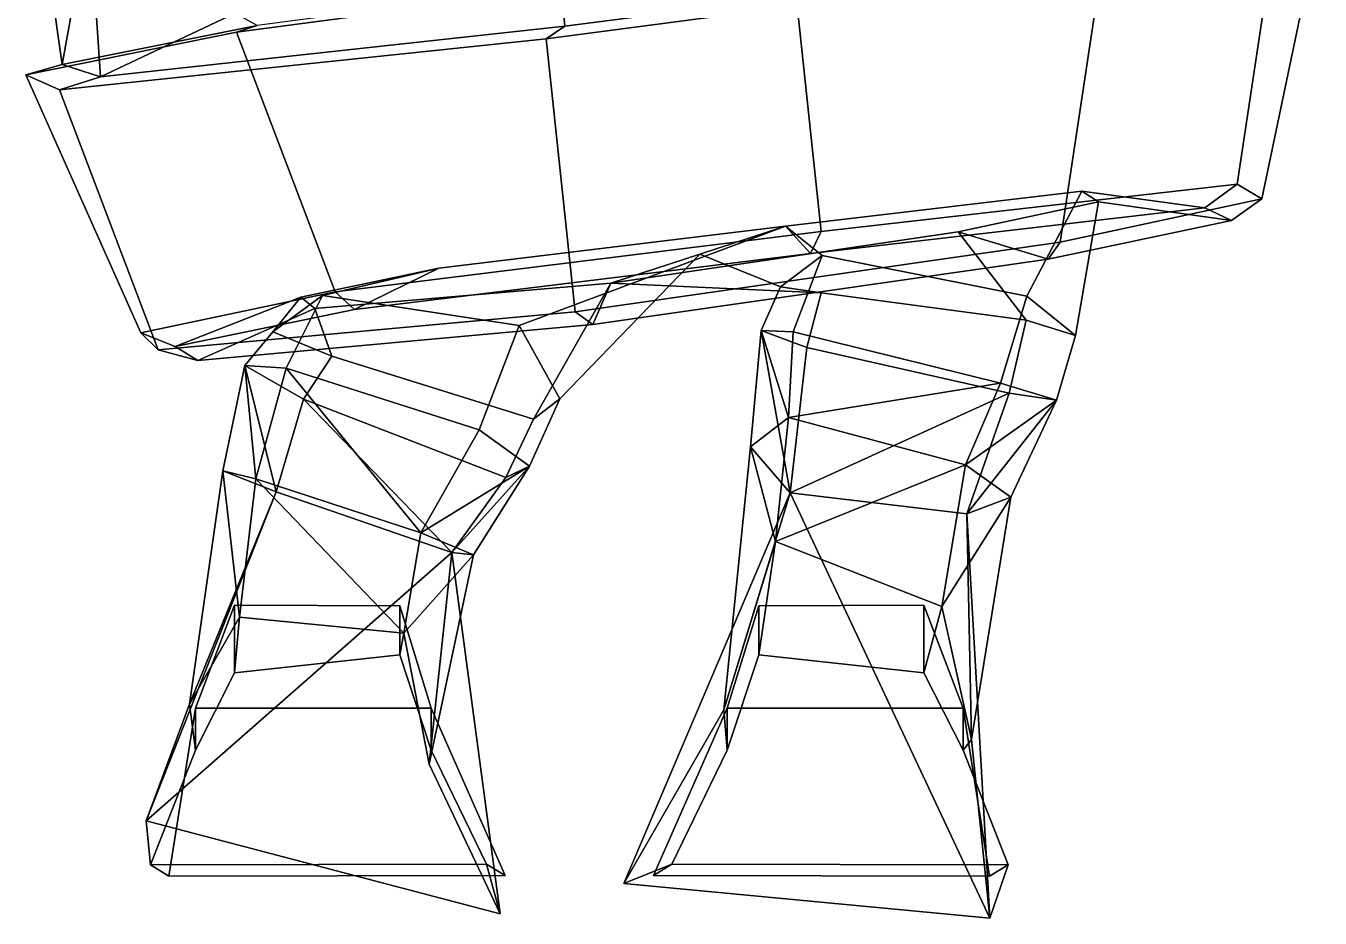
# Model space of a CAD drawing. Extents: x -201 to 163, y -161 to 372.
# Drawn here: x -112.5 to 146.1, y -161.4 to 16.9 of the extents above; entities that cross this region are included whole.
import ezdxf

# ---------------------------------------------------------------- set-up
doc = ezdxf.new("R2010")
doc.units = 0

msp = doc.modelspace()

# ---------------------------------------------------------------- linework, layer by layer
for points in [[(-97.59169, 6.776947, -58.053398), (-99.771378, 39.432922, -45.688236), (-7.660552, 49.333496, -100.600281)], [(-97.59169, 6.776947, -58.053398), (-7.660552, 49.333496, -100.600281), (-4.812982, 16.863922, -108.827957)], [(98.849106, 30.241577, -100.289757), (-4.812982, 16.863922, -108.827957), (-7.660552, 49.333496, -100.600281)], [(-66.29142, 17.00293, 93.204903), (-109.790329, 41.111008, 26.479601), (-105.20253, 9.199097, 24.71203)], [(-105.20253, 9.199097, 24.71203), (-109.790329, 41.111008, 26.479601), (-99.771378, 39.432922, -45.688236)], [(-105.20253, 9.199097, 24.71203), (-99.771378, 39.432922, -45.688236), (-97.59169, 6.776947, -58.053398)], [(46.436188, -24.146065, 110.18103), (129.552704, -14.722183, 57.533768), (137.901932, 40.565796, 57.859486), (40.64967, 30.422546, 113.583908)], [(137.901932, 40.565796, 57.859486), (129.552704, -14.722183, 57.533768), (134.503586, -17.64003, -28.993731), (146.135208, 38.040039, -29.373756)], [(134.503586, -17.64003, -28.993731), (94.183403, -26.277542, -113.3881), (102.532623, 29.010452, -113.062386), (146.135208, 38.040039, -29.373756)], [(40.64967, 30.422546, 113.583908), (38.026848, 30.78299, 101.585434), (-66.29142, 17.00293, 93.204903), (-70.387421, 15.685867, 102.643379)], [(46.436188, -24.146065, 110.18103), (40.64967, 30.422546, 113.583908), (-70.387421, 15.685867, 102.643379), (-50.668121, -36.249367, 96.282707)], [(102.532623, 29.010452, -113.062386), (-8.494829, 14.36821, -124.001236), (-4.812982, 16.863922, -108.827957), (98.849106, 30.241577, -100.289757)], [(94.183403, -26.277542, -113.3881), (-2.727154, -40.208015, -127.400375), (-8.494829, 14.36821, -124.001236), (102.532623, 29.010452, -113.062386)], [(-112.484207, 7.148224, 26.23151), (-70.387421, 15.685867, 102.643379), (-66.29142, 17.00293, 93.204903), (-105.20253, 9.199097, 24.71203)], [(-70.387421, 15.685867, 102.643379), (-112.484207, 7.148224, 26.23151), (-89.482506, -44.394928, 19.165091), (-50.668121, -36.249367, 96.282707)], [(-105.756729, 4.130508, -68.278488), (-97.59169, 6.776947, -58.053398), (-4.812982, 16.863922, -108.827957), (-8.494829, 14.36821, -124.001236)], [(-86.03743, -47.804726, -74.639168), (-105.756729, 4.130508, -68.278488), (-8.494829, 14.36821, -124.001236), (-2.727154, -40.208015, -127.400375)], [(-105.756729, 4.130508, -68.278488), (-112.484207, 7.148224, 26.23151), (-105.20253, 9.199097, 24.71203), (-97.59169, 6.776947, -58.053398)], [(-89.482506, -44.394928, 19.165091), (-112.484207, 7.148224, 26.23151), (-105.756729, 4.130508, -68.278488), (-86.03743, -47.804726, -74.639168)], [(46.436188, -24.146065, 110.18103), (44.316586, -28.531151, 97.886635), (123.071724, -19.432281, 50.183331), (129.552704, -14.722183, 57.533768)], [(129.552704, -14.722183, 57.533768), (123.071724, -19.432281, 50.183331), (128.439316, -21.947067, -27.829821), (134.503586, -17.64003, -28.993731)], [(39.305401, -23.067169, 77.615219), (46.616531, -28.98278, 45.068573), (87.498466, -37.053253, 22.583385), (98.515244, -16.124817, 39.926533)], [(44.316586, -28.531151, 97.886635), (39.305401, -23.067169, 77.615219), (98.515244, -16.124817, 39.926533), (123.071724, -19.432281, 50.183331)], [(98.515244, -16.124817, 39.926533), (87.498466, -37.053253, 22.583385), (97.255524, -44.94194, -17.399954), (101.838333, -18.234802, -21.841246)], [(134.503586, -17.64003, -28.993731), (128.439316, -21.947067, -27.829821), (91.771446, -29.658264, -101.074966), (94.183403, -26.277542, -113.3881)], [(123.071724, -19.432281, 50.183331), (98.515244, -16.124817, 39.926533), (101.838333, -18.234802, -21.841246), (128.439316, -21.947067, -27.829821)], [(101.838333, -18.234802, -21.841246), (97.255524, -44.94194, -17.399954), (87.396843, -41.897423, -59.375679), (73.782333, -24.205208, -79.595032)], [(128.439316, -21.947067, -27.829821), (101.838333, -18.234802, -21.841246), (73.782333, -24.205208, -79.595032), (91.771446, -29.658264, -101.074966)], [(39.305401, -23.067169, 77.615219), (-29.995253, -31.475266, 67.557327), (-53.242275, -36.940079, 44.657043), (-13.930003, -42.955536, 68.164619)], [(44.316586, -28.531151, 97.886635), (-46.846012, -39.728775, 86.717018), (-29.995253, -31.475266, 67.557327), (39.305401, -23.067169, 77.615219)], [(22.182049, -28.661476, -5.133233), (39.305401, -23.067169, 77.615219), (-13.930003, -42.955536, 68.164619), (-5.781764, -57.590324, 7.00707)], [(38.321896, -35.194519, -16.795935), (46.616531, -28.98278, 45.068573), (39.305401, -23.067169, 77.615219), (22.182049, -28.661476, -5.133233)], [(46.436188, -24.146065, 110.18103), (-50.668121, -36.249367, 96.282707), (-46.846012, -39.728775, 86.717018), (44.316586, -28.531151, 97.886635)], [(91.771446, -29.658264, -101.074966), (73.782333, -24.205208, -79.595032), (4.372502, -34.479958, -91.197708), (0.809205, -42.745262, -112.362396)], [(73.782333, -24.205208, -79.595032), (87.396843, -41.897423, -59.375679), (46.46019, -36.435364, -81.022293), (4.372502, -34.479958, -91.197708)], [(94.183403, -26.277542, -113.3881), (91.771446, -29.658264, -101.074966), (0.809205, -42.745262, -112.362396), (-2.727154, -40.208015, -127.400375)], [(4.372502, -34.479958, -91.197708), (22.182049, -28.661476, -5.133233), (-5.781764, -57.590324, 7.00707), (-11.050472, -61.663345, -57.389698)], [(38.321896, -35.194519, -16.795935), (22.182049, -28.661476, -5.133233), (4.372502, -34.479958, -91.197708), (46.46019, -36.435364, -81.022293)], [(40.861809, -44.234253, 6.364903), (46.616531, -28.98278, 45.068573), (38.321896, -35.194519, -16.795935), (34.465263, -43.933182, -20.59462)], [(40.861809, -44.234253, 6.364903), (82.280571, -54.452049, -1.49621), (87.498466, -37.053253, 22.583385), (46.616531, -28.98278, 45.068573)], [(-46.846012, -39.728775, 86.717018), (-82.667931, -47.163589, 17.559944), (-57.509842, -37.268776, 12.4199), (-29.995253, -31.475266, 67.557327)], [(-29.995253, -31.475266, 67.557327), (-57.509842, -37.268776, 12.4199), (-63.140678, -44.208183, 4.79494), (-53.242275, -36.940079, 44.657043)], [(-78.146286, -49.954758, -64.541283), (0.809205, -42.745262, -112.362396), (4.372502, -34.479958, -91.197708), (-54.728161, -39.555649, -51.964237)], [(-54.728161, -39.555649, -51.964237), (4.372502, -34.479958, -91.197708), (-11.050472, -61.663345, -57.389698), (-51.370579, -49.100143, -36.953262)], [(34.465263, -43.933182, -20.59462), (38.321896, -35.194519, -16.795935), (46.46019, -36.435364, -81.022293), (43.536896, -47.338593, -48.075516)], [(-50.668121, -36.249367, 96.282707), (-89.482506, -44.394928, 19.165091), (-82.667931, -47.163589, 17.559944), (-46.846012, -39.728775, 86.717018)], [(-82.667931, -47.163589, 17.559944), (-78.146286, -49.954758, -64.541283), (-54.728161, -39.555649, -51.964237), (-57.509842, -37.268776, 12.4199)], [(-60.459885, -51.452164, 19.628773), (-53.242275, -36.940079, 44.657043), (-63.140678, -44.208183, 4.79494), (-68.75618, -50.911102, 1.32946)], [(-57.509842, -37.268776, 12.4199), (-54.728161, -39.555649, -51.964237), (-51.370579, -49.100143, -36.953262), (-63.140678, -44.208183, 4.79494)], [(-21.885668, -63.793526, 34.082451), (-13.930003, -42.955536, 68.164619), (-53.242275, -36.940079, 44.657043), (-60.459885, -51.452164, 19.628773)], [(84.019379, -56.469864, -36.882488), (43.536896, -47.338593, -48.075516), (46.46019, -36.435364, -81.022293), (87.396843, -41.897423, -59.375679)], [(82.280571, -54.452049, -1.49621), (93.458427, -57.870239, -18.194643), (97.255524, -44.94194, -17.399954), (87.498466, -37.053253, 22.583385)], [(-86.03743, -47.804726, -74.639168), (-2.727154, -40.208015, -127.400375), (0.809205, -42.745262, -112.362396), (-78.146286, -49.954758, -64.541283)], [(-21.885668, -63.793526, 34.082451), (-11.842793, -71.090996, 8.485635), (-5.781764, -57.590324, 7.00707), (-13.930003, -42.955536, 68.164619)], [(39.884872, -61.368759, 17.339478), (34.465263, -43.933182, -20.59462), (32.282326, -67.210655, -6.246609)], [(32.282326, -67.210655, -6.246609), (34.465263, -43.933182, -20.59462), (40.239204, -76.367859, -30.328382)], [(39.884872, -61.368759, 17.339478), (40.861809, -44.234253, 6.364903), (34.465263, -43.933182, -20.59462)], [(40.239204, -76.367859, -30.328382), (34.465263, -43.933182, -20.59462), (43.536896, -47.338593, -48.075516)], [(93.458427, -57.870239, -18.194643), (84.019379, -56.469864, -36.882488), (87.396843, -41.897423, -59.375679), (97.255524, -44.94194, -17.399954)], [(-89.482506, -44.394928, 19.165091), (-86.03743, -47.804726, -74.639168), (-78.146286, -49.954758, -64.541283), (-82.667931, -47.163589, 17.559944)], [(-68.75618, -50.911102, 1.32946), (-63.140678, -44.208183, 4.79494), (-51.370579, -49.100143, -36.953262), (-56.995541, -57.642708, -15.605508)], [(39.884872, -61.368759, 17.339478), (82.280571, -54.452049, -1.49621), (40.861809, -44.234253, 6.364903)], [(-56.995541, -57.642708, -15.605508), (-51.370579, -49.100143, -36.953262), (-11.050472, -61.663345, -57.389698), (-16.55591, -73.317436, -20.124136)], [(40.239204, -76.367859, -30.328382), (43.536896, -47.338593, -48.075516), (84.019379, -56.469864, -36.882488)], [(-66.515938, -73.616966, 34.139732), (-68.75618, -50.911102, 1.32946), (-73.146454, -71.97097, 17.535793)], [(-73.146454, -71.97097, 17.535793), (-68.75618, -50.911102, 1.32946), (-62.465923, -76.176819, 2.059907)], [(-66.515938, -73.616966, 34.139732), (-60.459885, -51.452164, 19.628773), (-68.75618, -50.911102, 1.32946)], [(-62.465923, -76.176819, 2.059907), (-68.75618, -50.911102, 1.32946), (-56.995541, -57.642708, -15.605508)], [(-33.576202, -84.354805, 47.073334), (-60.459885, -51.452164, 19.628773), (-66.515938, -73.616966, 34.139732)], [(-33.576202, -84.354805, 47.073334), (-21.885668, -63.793526, 34.082451), (-60.459885, -51.452164, 19.628773)], [(39.884872, -61.368759, 17.339478), (75.305573, -70.811882, 10.156748), (82.280571, -54.452049, -1.49621)], [(75.535889, -80.561302, -20.827364), (40.239204, -76.367859, -30.328382), (84.019379, -56.469864, -36.882488)], [(75.305573, -70.811882, 10.156748), (93.458427, -57.870239, -18.194643), (82.280571, -54.452049, -1.49621)], [(75.535889, -80.561302, -20.827364), (84.019379, -56.469864, -36.882488), (93.458427, -57.870239, -18.194643)], [(-62.465923, -76.176819, 2.059907), (-56.995541, -57.642708, -15.605508), (-27.345419, -88.29303, -2.280243)], [(-27.345419, -88.29303, -2.280243), (-56.995541, -57.642708, -15.605508), (-16.55591, -73.317436, -20.124136)], [(-11.842793, -71.090996, 8.485635), (-16.55591, -73.317436, -20.124136), (-11.050472, -61.663345, -57.389698), (-5.781764, -57.590324, 7.00707)], [(75.305573, -70.811882, 10.156748), (84.342155, -77.249451, -4.539956), (93.458427, -57.870239, -18.194643)], [(84.342155, -77.249451, -4.539956), (75.535889, -80.561302, -20.827364), (93.458427, -57.870239, -18.194643)], [(37.275078, -86.095924, 11.292634), (39.884872, -61.368759, 17.339478), (32.282326, -67.210655, -6.246609)], [(37.275078, -86.095924, 11.292634), (75.305573, -70.811882, 10.156748), (39.884872, -61.368759, 17.339478)], [(-33.576202, -84.354805, 47.073334), (-11.842793, -71.090996, 8.485635), (-21.885668, -63.793526, 34.082451)], [(26.979389, -119.778557, -6.389202), (37.275078, -86.095924, 11.292634), (32.282326, -67.210655, -6.246609)], [(26.979389, -119.778557, -6.389202), (32.282326, -67.210655, -6.246609), (40.239204, -76.367859, -30.328382)], [(-79.816895, -118.656715, -8.413929), (-69.816284, -101.233879, 12.305784), (-73.146454, -71.97097, 17.535793)], [(-79.816895, -118.656715, -8.413929), (-73.146454, -71.97097, 17.535793), (-62.465923, -76.176819, 2.059907)], [(-69.816284, -101.233879, 12.305784), (-66.515938, -73.616966, 34.139732), (-73.146454, -71.97097, 17.535793)], [(-33.576202, -84.354805, 47.073334), (-23.042732, -88.79538, 23.862005), (-11.842793, -71.090996, 8.485635)], [(-27.345419, -88.29303, -2.280243), (-16.55591, -73.317436, -20.124136), (-11.842793, -71.090996, 8.485635)], [(-23.042732, -88.79538, 23.862005), (-27.345419, -88.29303, -2.280243), (-11.842793, -71.090996, 8.485635)], [(70.574341, -99.101845, 4.460802), (75.305573, -70.811882, 10.156748), (37.275078, -86.095924, 11.292634)], [(70.574341, -99.101845, 4.460802), (84.342155, -77.249451, -4.539956), (75.305573, -70.811882, 10.156748)], [(-69.816284, -101.233879, 12.305784), (-36.945839, -104.450661, 25.977018), (-66.515938, -73.616966, 34.139732)], [(-36.945839, -104.450661, 25.977018), (-33.576202, -84.354805, 47.073334), (-66.515938, -73.616966, 34.139732)], [(-88.436638, -141.914185, -39.304787), (-79.816895, -118.656715, -8.413929), (-62.465923, -76.176819, 2.059907)], [(-88.436638, -141.914185, -39.304787), (-62.465923, -76.176819, 2.059907), (-27.345419, -88.29303, -2.280243)], [(6.997627, -154.466431, -25.386711), (26.979389, -119.778557, -6.389202), (40.239204, -76.367859, -30.328382)], [(6.997627, -154.466431, -25.386711), (40.239204, -76.367859, -30.328382), (80.147224, -161.389984, -22.520761)], [(80.147224, -161.389984, -22.520761), (40.239204, -76.367859, -30.328382), (75.535889, -80.561302, -20.827364)], [(76.478722, -125.65815, -5.409672), (84.342155, -77.249451, -4.539956), (70.574341, -99.101845, 4.460802)], [(76.478722, -125.65815, -5.409672), (75.535889, -80.561302, -20.827364), (84.342155, -77.249451, -4.539956)], [(80.147224, -161.389984, -22.520761), (75.535889, -80.561302, -20.827364), (76.478722, -125.65815, -5.409672)], [(-36.945839, -104.450661, 25.977018), (-23.042732, -88.79538, 23.862005), (-33.576202, -84.354805, 47.073334)], [(26.979389, -119.778557, -6.389202), (27.673773, -127.827744, 43.725594), (33.987896, -108.736435, 35.947453), (37.275078, -86.095924, 11.292634)], [(37.275078, -86.095924, 11.292634), (33.987896, -108.736435, 35.947453), (66.977409, -112.334427, 35.947453), (70.574341, -99.101845, 4.460802)], [(-17.726107, -160.50856, -34.259525), (-88.436638, -141.914185, -39.304787), (-27.345419, -88.29303, -2.280243)], [(-31.879616, -130.591324, -3.64365), (-23.042732, -88.79538, 23.862005), (-36.945839, -104.450661, 25.977018)], [(-17.726107, -160.50856, -34.259525), (-27.345419, -88.29303, -2.280243), (-31.879616, -130.591324, -3.64365)], [(-31.879616, -130.591324, -3.64365), (-27.345419, -88.29303, -2.280243), (-23.042732, -88.79538, 23.862005)], [(-31.473774, -119.444244, 102.617195), (-37.787899, -98.998032, 87.801697), (-70.777412, -98.812729, 87.801697), (-78.613716, -119.444244, 102.617195)], [(-78.613716, -119.444244, 102.617195), (-70.777412, -98.812729, 87.801697), (-70.777412, -112.334427, 35.947453), (-78.613716, -127.827744, 43.725594)], [(-37.787899, -98.998032, 87.801697), (-37.787899, -108.736435, 35.947453), (-70.777412, -112.334427, 35.947453), (-70.777412, -98.812729, 87.801697)], [(-31.473774, -119.444244, 102.617195), (-31.473774, -127.827744, 43.725594), (-37.787899, -108.736435, 35.947453), (-37.787899, -98.998032, 87.801697)], [(27.673773, -119.444244, 102.617195), (74.813721, -119.444244, 102.617195), (66.977409, -98.812729, 87.801697), (33.987896, -98.998032, 87.801697)], [(27.673773, -119.444244, 102.617195), (33.987896, -98.998032, 87.801697), (33.987896, -108.736435, 35.947453), (27.673773, -127.827744, 43.725594)], [(33.987896, -98.998032, 87.801697), (66.977409, -98.812729, 87.801697), (66.977409, -112.334427, 35.947453), (33.987896, -108.736435, 35.947453)], [(74.813721, -119.444244, 102.617195), (74.813721, -127.827744, 43.725594), (66.977409, -112.334427, 35.947453), (66.977409, -98.812729, 87.801697)], [(76.478722, -125.65815, -5.409672), (70.574341, -99.101845, 4.460802), (66.977409, -112.334427, 35.947453), (74.813721, -127.827744, 43.725594)], [(-79.816895, -118.656715, -8.413929), (-78.613716, -127.827744, 43.725594), (-70.777412, -112.334427, 35.947453), (-69.816284, -101.233879, 12.305784)], [(-36.945839, -104.450661, 25.977018), (-69.816284, -101.233879, 12.305784), (-70.777412, -112.334427, 35.947453), (-37.787899, -108.736435, 35.947453)], [(-31.879616, -130.591324, -3.64365), (-36.945839, -104.450661, 25.977018), (-37.787899, -108.736435, 35.947453), (-31.473774, -127.827744, 43.725594)], [(-88.436638, -141.914185, -39.304787), (-87.594154, -150.723206, 36.317848), (-78.613716, -127.827744, 43.725594), (-79.816895, -118.656715, -8.413929)], [(-83.890282, -153.02951, 102.617195), (-78.613716, -119.444244, 102.617195), (-78.613716, -127.827744, 43.725594), (-87.594154, -150.723206, 36.317848)], [(-16.70689, -152.844193, 102.617195), (-31.473774, -119.444244, 102.617195), (-78.613716, -119.444244, 102.617195), (-83.890282, -153.02951, 102.617195)], [(-16.70689, -152.844193, 102.617195), (-20.410763, -150.61731, 32.613968), (-31.473774, -127.827744, 43.725594), (-31.473774, -119.444244, 102.617195)], [(6.997627, -154.466431, -25.386711), (16.610764, -150.61731, 32.613968), (27.673773, -127.827744, 43.725594), (26.979389, -119.778557, -6.389202)], [(12.906889, -152.844193, 102.617195), (80.090286, -153.02951, 102.617195), (74.813721, -119.444244, 102.617195), (27.673773, -119.444244, 102.617195)], [(12.906889, -152.844193, 102.617195), (27.673773, -119.444244, 102.617195), (27.673773, -127.827744, 43.725594), (16.610764, -150.61731, 32.613968)], [(80.090286, -153.02951, 102.617195), (83.794151, -150.723206, 36.317848), (74.813721, -127.827744, 43.725594), (74.813721, -119.444244, 102.617195)], [(80.147224, -161.389984, -22.520761), (76.478722, -125.65815, -5.409672), (74.813721, -127.827744, 43.725594), (83.794151, -150.723206, 36.317848)], [(-17.726107, -160.50856, -34.259525), (-31.879616, -130.591324, -3.64365), (-31.473774, -127.827744, 43.725594), (-20.410763, -150.61731, 32.613968)], [(-88.436638, -141.914185, -39.304787), (-17.726107, -160.50856, -34.259525), (-20.410763, -150.61731, 32.613968), (-87.594154, -150.723206, 36.317848)], [(-83.890282, -153.02951, 102.617195), (-87.594154, -150.723206, 36.317848), (-20.410763, -150.61731, 32.613968), (-16.70689, -152.844193, 102.617195)], [(80.147224, -161.389984, -22.520761), (83.794151, -150.723206, 36.317848), (16.610764, -150.61731, 32.613968), (6.997627, -154.466431, -25.386711)], [(80.090286, -153.02951, 102.617195), (12.906889, -152.844193, 102.617195), (16.610764, -150.61731, 32.613968), (83.794151, -150.723206, 36.317848)]]:
    msp.add_3dface(points)

doc.saveas('drawing.dxf')
